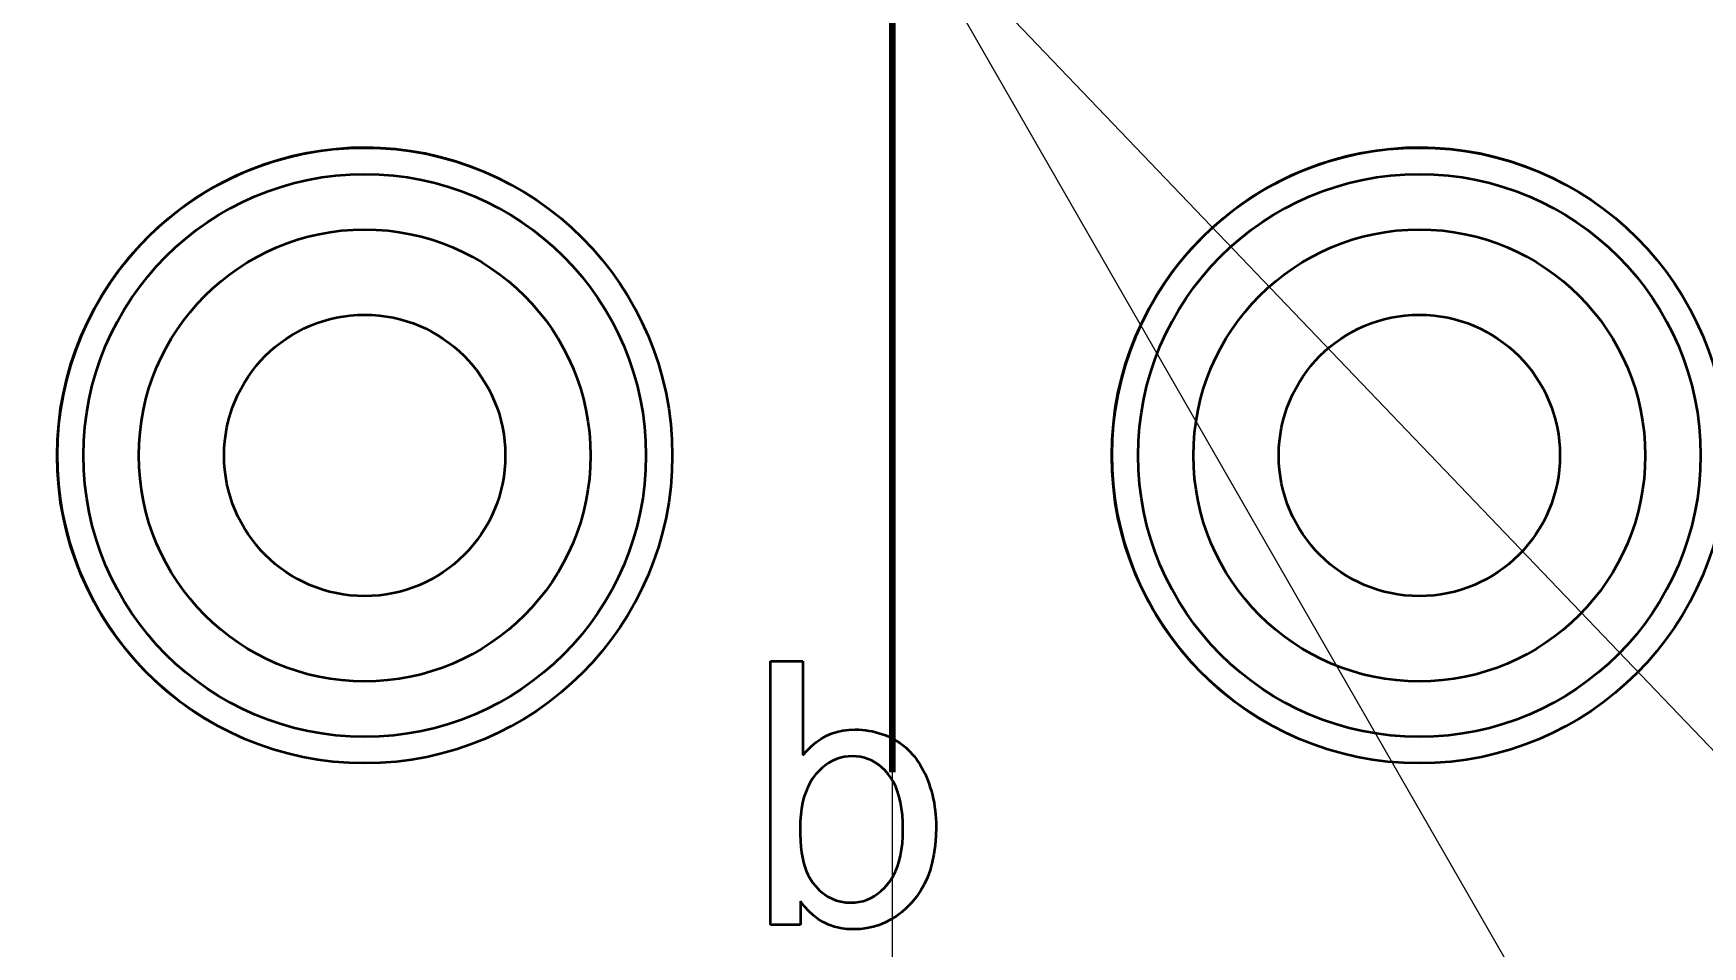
# Model space of a CAD drawing. Extents: x 23 to 417, y 3 to 294.
# Drawn here: x 382.684 to 387.432, y 208.985 to 211.581 of the extents above; entities that cross this region are included whole.
import ezdxf
from ezdxf.enums import TextEntityAlignment as Align

# ---------------------------------------------------------------- set-up
doc = ezdxf.new("R2010")
doc.units = 0
doc.linetypes.add('DASHDOT', pattern=[18.5, 12, -3, 0.5, -3])
doc.layers.get('0').update_dxf_attribs({"lineweight": 13})
doc.styles.get("Standard").update_dxf_attribs({"font": 'isocp.shx'})
doc.dimstyles.get("Standard").update_dxf_attribs({"dimtxt": 2.5, "dimasz": 2.5, "dimexe": 1.25, "dimexo": 0.625, "dimtad": 1, "dimtxsty": 'Standard', "dimcen": 2.5, "dimadec": 0, "dimazin": 0, "dimtfac": 1, "dimtmove": 0, "dimatfit": 0, "dimfxl": 0, "dimarcsym": 0})

# ---------------------------------------------------------------- blocks, each defined once
blk = doc.blocks.new('*D215')
at = {"color": 7, "lineweight": 13}
blk.add_line((369.2633, 239.5531), (395.349, 194.2124), dxfattribs=at)
for points in [[(376.3151, 228.3342), (374.903, 229.7505), (375.4177, 227.8179)], [(393.937, 195.6288), (395.349, 194.2124), (394.8343, 196.145)]]:
    blk.add_lwpolyline(points, dxfattribs=at)
for s, width, p, p2 in [('%%c', 1.333334, (370.1301, 240.0518), (371.3768, 237.8848)), ('82', 1.338786, (371.8755, 237.0181), (374.0621, 233.2175))]:
    blk.add_text(s, height=2.5, rotation=299.9129, dxfattribs=dict(at, width=width)).set_placement(p, p2, align=Align.FIT)
blk = doc.blocks.new('*D216')
at = {"color": 7, "lineweight": 13}
blk.add_line((363.2339, 234.8367), (397.923, 198.6215), dxfattribs=at)
for points in [[(374.0392, 224.3044), (372.3291, 225.3414), (373.2916, 223.5883)], [(396.2128, 199.6586), (397.923, 198.6215), (396.9605, 200.3747)]]:
    blk.add_lwpolyline(points, dxfattribs=at)
for s, width, p, p2 in [('%%c', 1.333334, (363.9561, 235.5285), (365.6854, 233.7231)), ('74', 1.299177, (366.3771, 233.0009), (369.4101, 229.8344))]:
    blk.add_text(s, height=2.5, rotation=313.7669, dxfattribs=dict(at, width=width)).set_placement(p, p2, align=Align.FIT)
blk = doc.blocks.new('BLOCK4527')
at = {"color": 7, "lineweight": 100, "ltscale": 0.125}
blk.add_line((0, 0), (0, -5), dxfattribs=at)
at = {"color": 7, "linetype": 'DASHDOT', "lineweight": 13}
blk.add_line((0, -5), (0, -50.8779), dxfattribs=at)
blk = doc.blocks.new('BLOCK4528')
at = {"color": 7, "linetype": 'DASHDOT', "lineweight": 13}
blk.add_line((0, 63.8036), (0, -63.8036), dxfattribs=at)
blk = doc.blocks.new('BLOCK4529')
at = {"color": 7, "lineweight": 35, "ltscale": 0.004605}
blk.add_line((-0.6917, -4.3695), (-0.5075, -4.3695), dxfattribs=at)
at = {"color": 7, "lineweight": 35, "ltscale": 0.0375}
blk.add_line((-0.6917, -5.8695), (-0.6917, -4.3695), dxfattribs=at)
at = {"color": 7, "lineweight": 35, "ltscale": 0.013378}
blk.add_line((-0.5075, -4.3695), (-0.5075, -4.9046), dxfattribs=at)
at = {"color": 7, "lineweight": 35, "ltscale": 0.000861106}
blk.add_line((-0.4583, -4.852), (-0.4317, -4.83), dxfattribs=at)
at = {"color": 7, "lineweight": 35, "ltscale": 0.000843179}
blk.add_line((-0.4317, -4.83), (-0.4039, -4.811), dxfattribs=at)
at = {"color": 7, "lineweight": 35, "ltscale": 0.000831851}
blk.add_line((-0.4039, -4.811), (-0.3748, -4.7949), dxfattribs=at)
at = {"color": 7, "lineweight": 35, "ltscale": 0.000828831}
blk.add_line((-0.3748, -4.7949), (-0.3443, -4.7817), dxfattribs=at)
at = {"color": 7, "lineweight": 35, "ltscale": 0.00083312}
blk.add_line((-0.3443, -4.7817), (-0.3126, -4.7715), dxfattribs=at)
at = {"color": 7, "lineweight": 35, "ltscale": 0.000844725}
blk.add_line((-0.3126, -4.7715), (-0.2796, -4.7642), dxfattribs=at)
at = {"color": 7, "lineweight": 35, "ltscale": 0.000864188}
blk.add_line((-0.2796, -4.7642), (-0.2454, -4.7598), dxfattribs=at)
at = {"color": 7, "lineweight": 35, "ltscale": 0.000890328}
blk.add_line((-0.2454, -4.7598), (-0.2098, -4.7583), dxfattribs=at)
at = {"color": 7, "lineweight": 35, "ltscale": 0.000498681}
blk.add_line((-0.2098, -4.7583), (-0.1898, -4.7587), dxfattribs=at)
at = {"color": 7, "lineweight": 35, "ltscale": 0.000494169}
blk.add_line((-0.1898, -4.7587), (-0.1701, -4.7599), dxfattribs=at)
at = {"color": 7, "lineweight": 35, "ltscale": 0.00049053}
blk.add_line((-0.1701, -4.7599), (-0.1506, -4.762), dxfattribs=at)
at = {"color": 7, "lineweight": 35, "ltscale": 0.000487684}
blk.add_line((-0.1506, -4.762), (-0.1313, -4.7648), dxfattribs=at)
at = {"color": 7, "lineweight": 35, "ltscale": 0.000485786}
blk.add_line((-0.1313, -4.7648), (-0.1122, -4.7684), dxfattribs=at)
at = {"color": 7, "lineweight": 35, "ltscale": 0.000484846}
blk.add_line((-0.1122, -4.7684), (-0.0933, -4.7729), dxfattribs=at)
at = {"color": 7, "lineweight": 35, "ltscale": 0.000484653}
blk.add_line((-0.0933, -4.7729), (-0.0747, -4.7781), dxfattribs=at)
at = {"color": 7, "lineweight": 35, "ltscale": 0.000485422}
blk.add_line((-0.0747, -4.7781), (-0.0562, -4.7842), dxfattribs=at)
at = {"color": 7, "lineweight": 35, "ltscale": 0.000486887}
blk.add_line((-0.0562, -4.7842), (-0.038, -4.7911), dxfattribs=at)
at = {"color": 7, "lineweight": 35, "ltscale": 0.000489659}
blk.add_line((-0.038, -4.7911), (-0.02, -4.7987), dxfattribs=at)
at = {"color": 7, "lineweight": 35, "ltscale": 0.000487135}
blk.add_line((-0.02, -4.7987), (-0.0024, -4.8072), dxfattribs=at)
at = {"color": 7, "lineweight": 35, "ltscale": 0.000480918}
blk.add_line((-0.0024, -4.8072), (0.0146, -4.8162), dxfattribs=at)
at = {"color": 7, "lineweight": 35, "ltscale": 0.00047471}
blk.add_line((0.0146, -4.8162), (0.0309, -4.8259), dxfattribs=at)
at = {"color": 7, "lineweight": 35, "ltscale": 0.000470181}
blk.add_line((0.0309, -4.8259), (0.0466, -4.8363), dxfattribs=at)
at = {"color": 7, "lineweight": 35, "ltscale": 0.000466407}
blk.add_line((0.0466, -4.8363), (0.0616, -4.8473), dxfattribs=at)
at = {"color": 7, "lineweight": 35, "ltscale": 0.000917726}
blk.add_line((-0.5075, -4.9046), (-0.4836, -4.8768), dxfattribs=at)
at = {"color": 7, "lineweight": 35, "ltscale": 0.000886119}
blk.add_line((-0.4836, -4.8768), (-0.4583, -4.852), dxfattribs=at)
at = {"color": 7, "lineweight": 35, "ltscale": 0.000589238}
blk.add_line((-0.3387, -4.936), (-0.3593, -4.9475), dxfattribs=at)
at = {"color": 7, "lineweight": 35, "ltscale": 0.000580083}
blk.add_line((-0.3175, -4.9265), (-0.3387, -4.936), dxfattribs=at)
at = {"color": 7, "lineweight": 35, "ltscale": 0.000576627}
blk.add_line((-0.2956, -4.9192), (-0.3175, -4.9265), dxfattribs=at)
at = {"color": 7, "lineweight": 35, "ltscale": 0.000577774}
blk.add_line((-0.2731, -4.914), (-0.2956, -4.9192), dxfattribs=at)
at = {"color": 7, "lineweight": 35, "ltscale": 0.000584382}
blk.add_line((-0.25, -4.9108), (-0.2731, -4.914), dxfattribs=at)
at = {"color": 7, "lineweight": 35, "ltscale": 0.00059604}
blk.add_line((-0.2262, -4.9098), (-0.25, -4.9108), dxfattribs=at)
at = {"color": 7, "lineweight": 35, "ltscale": 0.000590287}
blk.add_line((-0.2026, -4.9108), (-0.2262, -4.9098), dxfattribs=at)
at = {"color": 7, "lineweight": 35, "ltscale": 0.000577215}
blk.add_line((-0.1797, -4.9138), (-0.2026, -4.9108), dxfattribs=at)
at = {"color": 7, "lineweight": 35, "ltscale": 0.00056856}
blk.add_line((-0.1575, -4.9189), (-0.1797, -4.9138), dxfattribs=at)
at = {"color": 7, "lineweight": 35, "ltscale": 0.000565275}
blk.add_line((-0.136, -4.926), (-0.1575, -4.9189), dxfattribs=at)
at = {"color": 7, "lineweight": 35, "ltscale": 0.000566923}
blk.add_line((-0.1153, -4.9351), (-0.136, -4.926), dxfattribs=at)
at = {"color": 7, "lineweight": 35, "ltscale": 0.000573739}
blk.add_line((-0.0952, -4.9462), (-0.1153, -4.9351), dxfattribs=at)
at = {"color": 7, "lineweight": 35, "ltscale": 0.000464064}
blk.add_line((0.0616, -4.8473), (0.076, -4.859), dxfattribs=at)
at = {"color": 7, "lineweight": 35, "ltscale": 0.000462471}
blk.add_line((0.076, -4.859), (0.0898, -4.8714), dxfattribs=at)
at = {"color": 7, "lineweight": 35, "ltscale": 0.000462068}
blk.add_line((0.0898, -4.8714), (0.103, -4.8844), dxfattribs=at)
at = {"color": 7, "lineweight": 35, "ltscale": 0.000463066}
blk.add_line((0.103, -4.8844), (0.1155, -4.898), dxfattribs=at)
at = {"color": 7, "lineweight": 35, "ltscale": 0.000464813}
blk.add_line((0.1155, -4.898), (0.1274, -4.9123), dxfattribs=at)
at = {"color": 7, "lineweight": 35, "ltscale": 0.00046839}
blk.add_line((0.1274, -4.9123), (0.1387, -4.9273), dxfattribs=at)
at = {"color": 7, "lineweight": 35, "ltscale": 0.000473222}
blk.add_line((0.1387, -4.9273), (0.1495, -4.9428), dxfattribs=at)
at = {"color": 7, "lineweight": 35, "ltscale": 0.000689105}
blk.add_line((-0.4349, -5.0146), (-0.4516, -5.0366), dxfattribs=at)
at = {"color": 7, "lineweight": 35, "ltscale": 0.000669888}
blk.add_line((-0.417, -4.9947), (-0.4349, -5.0146), dxfattribs=at)
at = {"color": 7, "lineweight": 35, "ltscale": 0.000644027}
blk.add_line((-0.3984, -4.9769), (-0.417, -4.9947), dxfattribs=at)
at = {"color": 7, "lineweight": 35, "ltscale": 0.000621345}
blk.add_line((-0.3791, -4.9611), (-0.3984, -4.9769), dxfattribs=at)
at = {"color": 7, "lineweight": 35, "ltscale": 0.000602579}
blk.add_line((-0.3593, -4.9475), (-0.3791, -4.9611), dxfattribs=at)
at = {"color": 7, "lineweight": 35, "ltscale": 0.000585132}
blk.add_line((-0.0759, -4.9594), (-0.0952, -4.9462), dxfattribs=at)
at = {"color": 7, "lineweight": 35, "ltscale": 0.000601364}
blk.add_line((-0.0572, -4.9746), (-0.0759, -4.9594), dxfattribs=at)
at = {"color": 7, "lineweight": 35, "ltscale": 0.000621888}
blk.add_line((-0.0393, -4.9918), (-0.0572, -4.9746), dxfattribs=at)
at = {"color": 7, "lineweight": 35, "ltscale": 0.000645918}
blk.add_line((-0.022, -5.0111), (-0.0393, -4.9918), dxfattribs=at)
at = {"color": 7, "lineweight": 35, "ltscale": 0.000668115}
blk.add_line((-0.006, -5.0324), (-0.022, -5.0111), dxfattribs=at)
at = {"color": 7, "lineweight": 35, "ltscale": 0.000690524}
blk.add_line((0.0084, -5.056), (-0.006, -5.0324), dxfattribs=at)
at = {"color": 7, "lineweight": 35, "ltscale": 0.000478748}
blk.add_line((0.1495, -4.9428), (0.1598, -4.9589), dxfattribs=at)
at = {"color": 7, "lineweight": 35, "ltscale": 0.000485058}
blk.add_line((0.1598, -4.9589), (0.1696, -4.9757), dxfattribs=at)
at = {"color": 7, "lineweight": 35, "ltscale": 0.000492206}
blk.add_line((0.1696, -4.9757), (0.1789, -4.993), dxfattribs=at)
at = {"color": 7, "lineweight": 35, "ltscale": 0.000500056}
blk.add_line((0.1789, -4.993), (0.1877, -5.011), dxfattribs=at)
at = {"color": 7, "lineweight": 35, "ltscale": 0.000508147}
blk.add_line((0.1877, -5.011), (0.196, -5.0295), dxfattribs=at)
at = {"color": 7, "lineweight": 35, "ltscale": 0.000516921}
blk.add_line((0.196, -5.0295), (0.2038, -5.0487), dxfattribs=at)
at = {"color": 7, "lineweight": 35, "ltscale": 0.000773956}
blk.add_line((-0.4912, -5.1135), (-0.5009, -5.1429), dxfattribs=at)
at = {"color": 7, "lineweight": 35, "ltscale": 0.000745133}
blk.add_line((-0.4798, -5.086), (-0.4912, -5.1135), dxfattribs=at)
at = {"color": 7, "lineweight": 35, "ltscale": 0.000721503}
blk.add_line((-0.4666, -5.0603), (-0.4798, -5.086), dxfattribs=at)
at = {"color": 7, "lineweight": 35, "ltscale": 0.000702351}
blk.add_line((-0.4516, -5.0366), (-0.4666, -5.0603), dxfattribs=at)
at = {"color": 7, "lineweight": 35, "ltscale": 0.000719264}
blk.add_line((0.021, -5.0819), (0.0084, -5.056), dxfattribs=at)
at = {"color": 7, "lineweight": 35, "ltscale": 0.000753236}
blk.add_line((0.032, -5.1099), (0.021, -5.0819), dxfattribs=at)
at = {"color": 7, "lineweight": 35, "ltscale": 0.000792415}
blk.add_line((0.0413, -5.1402), (0.032, -5.1099), dxfattribs=at)
at = {"color": 7, "lineweight": 35, "ltscale": 0.000527086}
blk.add_line((0.2038, -5.0487), (0.2111, -5.0685), dxfattribs=at)
at = {"color": 7, "lineweight": 35, "ltscale": 0.000536441}
blk.add_line((0.2111, -5.0685), (0.2179, -5.0888), dxfattribs=at)
at = {"color": 7, "lineweight": 35, "ltscale": 0.0005431}
blk.add_line((0.2179, -5.0888), (0.2241, -5.1096), dxfattribs=at)
at = {"color": 7, "lineweight": 35, "ltscale": 0.000545643}
blk.add_line((0.2241, -5.1096), (0.2297, -5.1307), dxfattribs=at)
at = {"color": 7, "lineweight": 35, "ltscale": 0.000882387}
blk.add_line((-0.515, -5.2073), (-0.5194, -5.2424), dxfattribs=at)
at = {"color": 7, "lineweight": 35, "ltscale": 0.000843063}
blk.add_line((-0.5088, -5.1742), (-0.515, -5.2073), dxfattribs=at)
at = {"color": 7, "lineweight": 35, "ltscale": 0.000806332}
blk.add_line((-0.5009, -5.1429), (-0.5088, -5.1742), dxfattribs=at)
at = {"color": 7, "lineweight": 35, "ltscale": 0.000835193}
blk.add_line((0.0489, -5.1728), (0.0413, -5.1402), dxfattribs=at)
at = {"color": 7, "lineweight": 35, "ltscale": 0.000881056}
blk.add_line((0.0548, -5.2075), (0.0489, -5.1728), dxfattribs=at)
at = {"color": 7, "lineweight": 35, "ltscale": 0.000931024}
blk.add_line((0.059, -5.2445), (0.0548, -5.2075), dxfattribs=at)
at = {"color": 7, "lineweight": 35, "ltscale": 0.000548358}
blk.add_line((0.2297, -5.1307), (0.2346, -5.1521), dxfattribs=at)
at = {"color": 7, "lineweight": 35, "ltscale": 0.000552423}
blk.add_line((0.2346, -5.1521), (0.2389, -5.1738), dxfattribs=at)
at = {"color": 7, "lineweight": 35, "ltscale": 0.000556258}
blk.add_line((0.2389, -5.1738), (0.2425, -5.1958), dxfattribs=at)
at = {"color": 7, "lineweight": 35, "ltscale": 0.000560655}
blk.add_line((0.2425, -5.1958), (0.2454, -5.218), dxfattribs=at)
at = {"color": 7, "lineweight": 35, "ltscale": 0.000566348}
blk.add_line((0.2454, -5.218), (0.2477, -5.2405), dxfattribs=at)
at = {"color": 7, "lineweight": 35, "ltscale": 0.000969569}
blk.add_line((-0.522, -5.2792), (-0.5229, -5.318), dxfattribs=at)
at = {"color": 7, "lineweight": 35, "ltscale": 0.000924359}
blk.add_line((-0.5194, -5.2424), (-0.522, -5.2792), dxfattribs=at)
at = {"color": 7, "lineweight": 35, "ltscale": 0.000982443}
blk.add_line((0.0615, -5.2837), (0.059, -5.2445), dxfattribs=at)
at = {"color": 7, "lineweight": 35, "ltscale": 0.001036}
blk.add_line((0.0624, -5.3252), (0.0615, -5.2837), dxfattribs=at)
at = {"color": 7, "lineweight": 35, "ltscale": 0.000571759}
blk.add_line((0.2477, -5.2405), (0.2493, -5.2633), dxfattribs=at)
at = {"color": 7, "lineweight": 35, "ltscale": 0.000578457}
blk.add_line((0.2493, -5.2633), (0.2503, -5.2864), dxfattribs=at)
at = {"color": 7, "lineweight": 35, "ltscale": 0.001366}
blk.add_line((0.2507, -5.3098), (0.2493, -5.3644), dxfattribs=at)
at = {"color": 7, "lineweight": 35, "ltscale": 0.000584455}
blk.add_line((0.2503, -5.2864), (0.2507, -5.3098), dxfattribs=at)
at = {"color": 7, "lineweight": 35, "ltscale": 0.000949944}
blk.add_line((-0.5229, -5.318), (-0.5223, -5.356), dxfattribs=at)
at = {"color": 7, "lineweight": 35, "ltscale": 0.000896953}
blk.add_line((-0.5223, -5.356), (-0.5208, -5.3919), dxfattribs=at)
at = {"color": 7, "lineweight": 35, "ltscale": 0.000844168}
blk.add_line((-0.5208, -5.3919), (-0.5181, -5.4255), dxfattribs=at)
at = {"color": 7, "lineweight": 35, "ltscale": 0.000916408}
blk.add_line((0.0545, -5.4405), (0.0589, -5.4042), dxfattribs=at)
at = {"color": 7, "lineweight": 35, "ltscale": 0.000963962}
blk.add_line((0.0589, -5.4042), (0.0615, -5.3657), dxfattribs=at)
at = {"color": 7, "lineweight": 35, "ltscale": 0.001013}
blk.add_line((0.0615, -5.3657), (0.0624, -5.3252), dxfattribs=at)
at = {"color": 7, "lineweight": 35, "ltscale": 0.001305}
blk.add_line((0.2493, -5.3644), (0.2451, -5.4165), dxfattribs=at)
at = {"color": 7, "lineweight": 35, "ltscale": 0.000792835}
blk.add_line((-0.5181, -5.4255), (-0.5144, -5.457), dxfattribs=at)
at = {"color": 7, "lineweight": 35, "ltscale": 0.000742858}
blk.add_line((-0.5144, -5.457), (-0.5096, -5.4863), dxfattribs=at)
at = {"color": 7, "lineweight": 35, "ltscale": 0.000694253}
blk.add_line((-0.5096, -5.4863), (-0.5037, -5.5135), dxfattribs=at)
at = {"color": 7, "lineweight": 35, "ltscale": 0.000793457}
blk.add_line((0.0307, -5.5374), (0.0404, -5.5072), dxfattribs=at)
at = {"color": 7, "lineweight": 35, "ltscale": 0.000831099}
blk.add_line((0.0404, -5.5072), (0.0483, -5.4749), dxfattribs=at)
at = {"color": 7, "lineweight": 35, "ltscale": 0.000872422}
blk.add_line((0.0483, -5.4749), (0.0545, -5.4405), dxfattribs=at)
at = {"color": 7, "lineweight": 35, "ltscale": 0.001199}
blk.add_line((0.2382, -5.466), (0.2286, -5.513), dxfattribs=at)
at = {"color": 7, "lineweight": 35, "ltscale": 0.00125}
blk.add_line((0.2451, -5.4165), (0.2382, -5.466), dxfattribs=at)
at = {"color": 7, "lineweight": 35, "ltscale": 0.000648303}
blk.add_line((-0.5037, -5.5135), (-0.4968, -5.5385), dxfattribs=at)
at = {"color": 7, "lineweight": 35, "ltscale": 0.000604187}
blk.add_line((-0.4968, -5.5385), (-0.4888, -5.5613), dxfattribs=at)
at = {"color": 7, "lineweight": 35, "ltscale": 0.000563527}
blk.add_line((-0.4888, -5.5613), (-0.4798, -5.5819), dxfattribs=at)
at = {"color": 7, "lineweight": 35, "ltscale": 0.000526658}
blk.add_line((-0.4798, -5.5819), (-0.4697, -5.6004), dxfattribs=at)
at = {"color": 7, "lineweight": 35, "ltscale": 0.000811818}
blk.add_line((-0.4697, -5.6004), (-0.4517, -5.6274), dxfattribs=at)
at = {"color": 7, "lineweight": 35, "ltscale": 0.000708277}
blk.add_line((-0.0089, -5.6158), (0.0061, -5.5917), dxfattribs=at)
at = {"color": 7, "lineweight": 35, "ltscale": 0.000731704}
blk.add_line((0.0061, -5.5917), (0.0193, -5.5656), dxfattribs=at)
at = {"color": 7, "lineweight": 35, "ltscale": 0.000760099}
blk.add_line((0.0193, -5.5656), (0.0307, -5.5374), dxfattribs=at)
at = {"color": 7, "lineweight": 35, "ltscale": 0.001082}
blk.add_line((0.2009, -5.5994), (0.183, -5.6387), dxfattribs=at)
at = {"color": 7, "lineweight": 35, "ltscale": 0.001115}
blk.add_line((0.2161, -5.5574), (0.2009, -5.5994), dxfattribs=at)
at = {"color": 7, "lineweight": 35, "ltscale": 0.001154}
blk.add_line((0.2286, -5.513), (0.2161, -5.5574), dxfattribs=at)
at = {"color": 7, "lineweight": 35, "ltscale": 0.000772396}
blk.add_line((-0.4517, -5.6274), (-0.4324, -5.6516), dxfattribs=at)
at = {"color": 7, "lineweight": 35, "ltscale": 0.00073924}
blk.add_line((-0.4324, -5.6516), (-0.412, -5.673), dxfattribs=at)
at = {"color": 7, "lineweight": 35, "ltscale": 0.000712453}
blk.add_line((-0.412, -5.673), (-0.3903, -5.6914), dxfattribs=at)
at = {"color": 7, "lineweight": 35, "ltscale": 0.000693686}
blk.add_line((-0.3903, -5.6914), (-0.3674, -5.7071), dxfattribs=at)
at = {"color": 7, "lineweight": 35, "ltscale": 0.0006031}
blk.add_line((-0.1012, -5.7049), (-0.0813, -5.6912), dxfattribs=at)
at = {"color": 7, "lineweight": 35, "ltscale": 0.000621074}
blk.add_line((-0.0813, -5.6912), (-0.0621, -5.6755), dxfattribs=at)
at = {"color": 7, "lineweight": 35, "ltscale": 0.000643732}
blk.add_line((-0.0621, -5.6755), (-0.0435, -5.6577), dxfattribs=at)
at = {"color": 7, "lineweight": 35, "ltscale": 0.000670156}
blk.add_line((-0.0435, -5.6577), (-0.0256, -5.6378), dxfattribs=at)
at = {"color": 7, "lineweight": 35, "ltscale": 0.000690919}
blk.add_line((-0.0256, -5.6378), (-0.0089, -5.6158), dxfattribs=at)
at = {"color": 7, "lineweight": 35, "ltscale": 0.001039}
blk.add_line((0.1622, -5.6756), (0.1388, -5.7099), dxfattribs=at)
at = {"color": 7, "lineweight": 35, "ltscale": 0.001057}
blk.add_line((0.183, -5.6387), (0.1622, -5.6756), dxfattribs=at)
at = {"color": 7, "lineweight": 35, "ltscale": 0.003402}
blk.add_line((-0.5208, -5.7334), (-0.5208, -5.8695), dxfattribs=at)
at = {"color": 7, "lineweight": 35, "ltscale": 0.000951146}
blk.add_line((-0.4981, -5.764), (-0.5208, -5.7334), dxfattribs=at)
at = {"color": 7, "lineweight": 35, "ltscale": 0.000915348}
blk.add_line((-0.4737, -5.7913), (-0.4981, -5.764), dxfattribs=at)
at = {"color": 7, "lineweight": 35, "ltscale": 0.00088703}
blk.add_line((-0.4477, -5.8154), (-0.4737, -5.7913), dxfattribs=at)
at = {"color": 7, "lineweight": 35, "ltscale": 0.000683423}
blk.add_line((-0.3674, -5.7071), (-0.3432, -5.7199), dxfattribs=at)
at = {"color": 7, "lineweight": 35, "ltscale": 0.000681407}
blk.add_line((-0.3432, -5.7199), (-0.3178, -5.7298), dxfattribs=at)
at = {"color": 7, "lineweight": 35, "ltscale": 0.000688256}
blk.add_line((-0.3178, -5.7298), (-0.2912, -5.7369), dxfattribs=at)
at = {"color": 7, "lineweight": 35, "ltscale": 0.000703953}
blk.add_line((-0.2912, -5.7369), (-0.2634, -5.7412), dxfattribs=at)
at = {"color": 7, "lineweight": 35, "ltscale": 0.000727191}
blk.add_line((-0.2634, -5.7412), (-0.2343, -5.7426), dxfattribs=at)
at = {"color": 7, "lineweight": 35, "ltscale": 0.000596431}
blk.add_line((-0.2343, -5.7426), (-0.2105, -5.7416), dxfattribs=at)
at = {"color": 7, "lineweight": 35, "ltscale": 0.000584385}
blk.add_line((-0.2105, -5.7416), (-0.1873, -5.7384), dxfattribs=at)
at = {"color": 7, "lineweight": 35, "ltscale": 0.00057775}
blk.add_line((-0.1873, -5.7384), (-0.1648, -5.7332), dxfattribs=at)
at = {"color": 7, "lineweight": 35, "ltscale": 0.000576263}
blk.add_line((-0.1648, -5.7332), (-0.143, -5.7259), dxfattribs=at)
at = {"color": 7, "lineweight": 35, "ltscale": 0.000580296}
blk.add_line((-0.143, -5.7259), (-0.1218, -5.7164), dxfattribs=at)
at = {"color": 7, "lineweight": 35, "ltscale": 0.000588902}
blk.add_line((-0.1218, -5.7164), (-0.1012, -5.7049), dxfattribs=at)
at = {"color": 7, "lineweight": 35, "ltscale": 0.000977734}
blk.add_line((0.0843, -5.7706), (0.0551, -5.7965), dxfattribs=at)
at = {"color": 7, "lineweight": 35, "ltscale": 0.00101}
blk.add_line((0.1125, -5.7416), (0.0843, -5.7706), dxfattribs=at)
at = {"color": 7, "lineweight": 35, "ltscale": 0.00103}
blk.add_line((0.1388, -5.7099), (0.1125, -5.7416), dxfattribs=at)
at = {"color": 7, "lineweight": 35, "ltscale": 0.004272}
blk.add_line((-0.5208, -5.8695), (-0.6917, -5.8695), dxfattribs=at)
at = {"color": 7, "lineweight": 35, "ltscale": 0.000867012}
blk.add_line((-0.42, -5.8362), (-0.4477, -5.8154), dxfattribs=at)
at = {"color": 7, "lineweight": 35, "ltscale": 0.000856636}
blk.add_line((-0.3906, -5.8539), (-0.42, -5.8362), dxfattribs=at)
at = {"color": 7, "lineweight": 35, "ltscale": 0.000855354}
blk.add_line((-0.3596, -5.8684), (-0.3906, -5.8539), dxfattribs=at)
at = {"color": 7, "lineweight": 35, "ltscale": 0.000863762}
blk.add_line((-0.327, -5.8796), (-0.3596, -5.8684), dxfattribs=at)
at = {"color": 7, "lineweight": 35, "ltscale": 0.000881442}
blk.add_line((-0.2926, -5.8876), (-0.327, -5.8796), dxfattribs=at)
at = {"color": 7, "lineweight": 35, "ltscale": 0.000907542}
blk.add_line((-0.2566, -5.8925), (-0.2926, -5.8876), dxfattribs=at)
at = {"color": 7, "lineweight": 35, "ltscale": 0.000918036}
blk.add_line((-0.1079, -5.8804), (-0.1438, -5.888), dxfattribs=at)
at = {"color": 7, "lineweight": 35, "ltscale": 0.000910066}
blk.add_line((-0.0731, -5.8697), (-0.1079, -5.8804), dxfattribs=at)
at = {"color": 7, "lineweight": 35, "ltscale": 0.000909779}
blk.add_line((-0.0394, -5.856), (-0.0731, -5.8697), dxfattribs=at)
at = {"color": 7, "lineweight": 35, "ltscale": 0.000916507}
blk.add_line((-0.0068, -5.8392), (-0.0394, -5.856), dxfattribs=at)
at = {"color": 7, "lineweight": 35, "ltscale": 0.000930125}
blk.add_line((0.0247, -5.8194), (-0.0068, -5.8392), dxfattribs=at)
at = {"color": 7, "lineweight": 35, "ltscale": 0.000950996}
blk.add_line((0.0551, -5.7965), (0.0247, -5.8194), dxfattribs=at)
at = {"color": 7, "lineweight": 35, "ltscale": 0.000941952}
blk.add_line((-0.219, -5.8941), (-0.2566, -5.8925), dxfattribs=at)
at = {"color": 7, "lineweight": 35, "ltscale": 0.000954063}
blk.add_line((-0.1809, -5.8925), (-0.219, -5.8941), dxfattribs=at)
at = {"color": 7, "lineweight": 35, "ltscale": 0.000932426}
blk.add_line((-0.1438, -5.888), (-0.1809, -5.8925), dxfattribs=at)
at = {"color": 7, "lineweight": 13}
for radius in [32.7887, 31.9226, 30.25]:
    blk.add_circle((0, 0), radius, dxfattribs=at)
at = {"color": 7, "lineweight": 35}
for centre, radius in [((0, 0), 29.75), ((0, 0), 27.6), ((0, 0), 25.6), ((0, 0), 25.2), ((0, 0), 23.65), ((-3, -3.2), 1.75), ((3, -3.2), 1.75), ((-3, -3.2), 1.6), ((3, -3.2), 1.6), ((-3, -3.2), 1.285), ((3, -3.2), 1.285), ((-3, -3.2), 0.8), ((3, -3.2), 0.8)]:
    blk.add_circle(centre, radius, dxfattribs=at)
for centre, radius, start, end in [((0, 0), 25.1, 92.2833, 447.7167), ((0, 0), 24.05, 92.38305, 447.61695), ((0, 0), 23.4, 92.20423, 270), ((0, 0), 23.4, 270, 447.79577), ((0, 0), 22.625, 92.27977, 447.72023), ((-3, -3.2), 1.75, 61.35211, 241.35211), ((3, -3.2), 1.75, 61.35211, 241.35211)]:
    blk.add_arc(centre, radius, start, end, dxfattribs=at)

msp = doc.modelspace()

# ---------------------------------------------------------------- linework, layer by layer
at = {"color": 7, "linetype": 'DASHDOT', "lineweight": 13}
for radius in [20.5, 18.5]:
    msp.add_circle((385.126, 211.9815), radius, dxfattribs=at)

# ---------------------------------------------------------------- block references
at = {"lineweight": 0, "xscale": 0.5, "yscale": 0.5, "zscale": 0.5}
for name in ['BLOCK4528', 'BLOCK4527', 'BLOCK4529']:
    msp.add_blockref(name, (385.126, 211.9815), dxfattribs=at)

# ---------------------------------------------------------------- dimensions: what is measured, and where the dimension line sits
at = {"color": 0, "lineweight": 0}
for p1, p2, picture, middle in [((395.349, 194.2124), (374.903, 229.7505), '*D215', (371.2293, 236.1359)), ((397.923, 198.6215), (372.3291, 225.3414), '*D216', (365.9609, 231.9897))]:
    dim = msp.add_diameter_dim_2p(p1=p1, p2=p2, dimstyle='Standard', override={"dimlfac": 2}, dxfattribs=at)
    dim.commit()
    dim.dimension.update_dxf_attribs({"geometry": picture, "text_midpoint": middle, "dimtype": 163})

doc.saveas('drawing.dxf')
